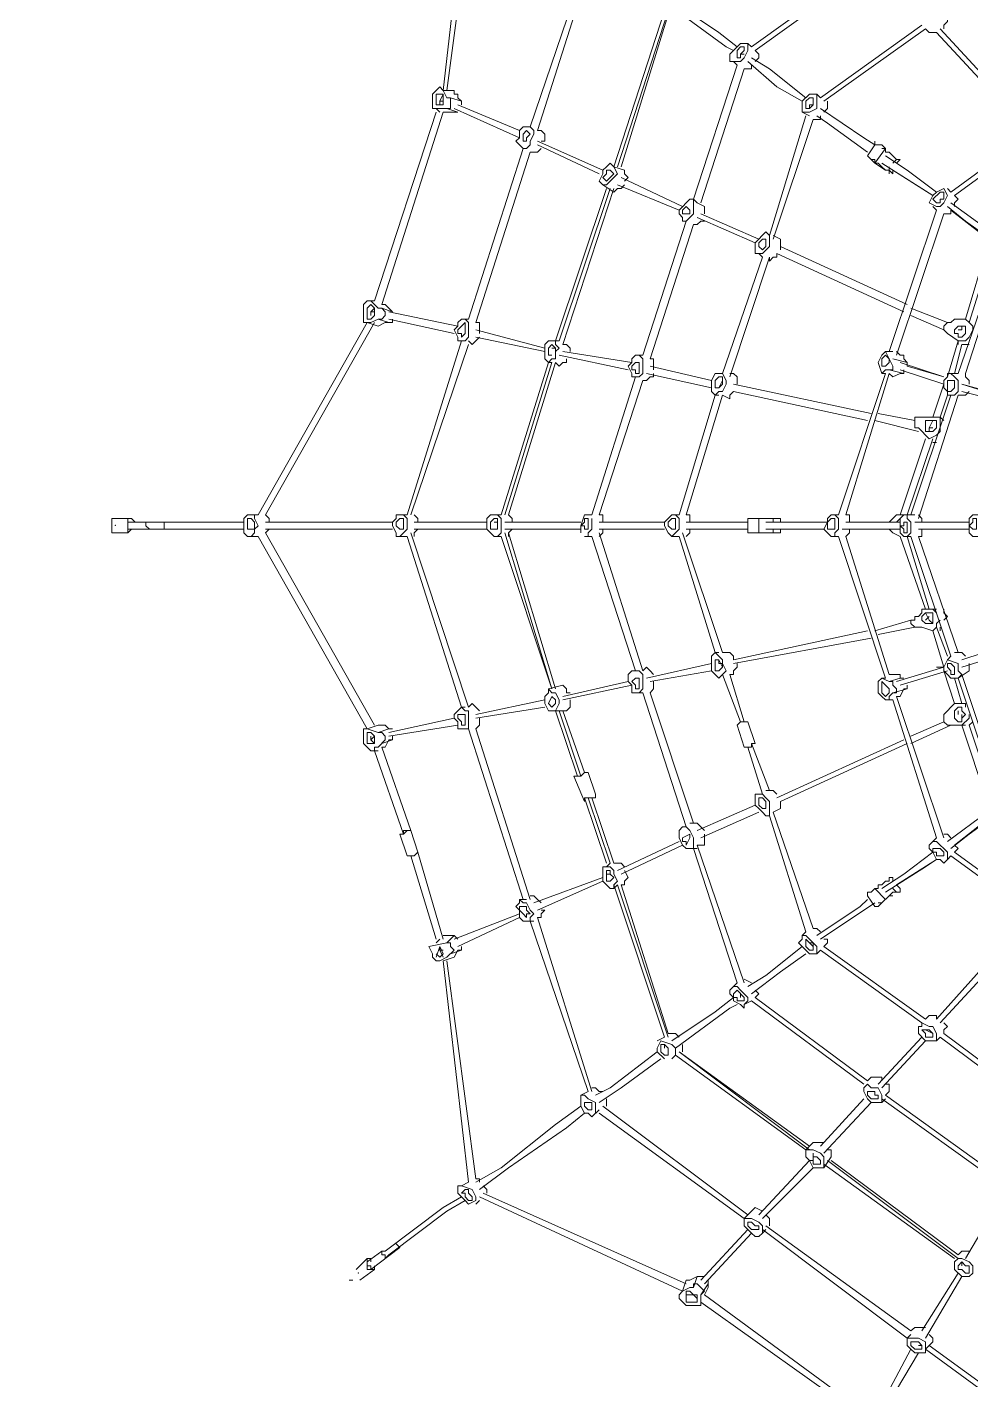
# Model space of a CAD drawing. Header units: millimetres. Extents: x 2471 to 2909, y 1327 to 1568.
# Drawn here: x 2659.056 to 2661.158, y 1386.496 to 1389.509 of the extents above; entities that cross this region are included whole.
import ezdxf

# ---------------------------------------------------------------- set-up
doc = ezdxf.new("R2010")
doc.units = ezdxf.units.MM
doc.layers.get('0').update_dxf_attribs({"color": 251, "lineweight": 9})
doc.layers.add('XREF_MOBILIARIO_200612$0$I-MUEBLES', color=251, linetype='Continuous', lineweight=13)
doc.layers.add('XREF_PAISAJISMO_200612$0$A-PISO-BAJO', color=251, linetype='Continuous', lineweight=13)

# ---------------------------------------------------------------- blocks, each defined once
blk = doc.blocks.new('XREF_MOBILIARIO_200612$0$JEUGO RED')
for p, q in [((-2.2526, 0.9946), (-2.2526, 1.0203)), ((-1.1804, 0.8312), (-1.1804, 0.8484)), ((-2.4155, 0.4878), (-2.4155, 0.5136)), ((-1.0943, 0.2216), (-1.0943, 0.2473)), ((-2.9818, 0.0073), (-2.7075, 0.0073)), ((-2.6989, -0.0099), (-2.6989, 0.0158)), ((-1.8839, 0.0244), (-1.9011, 0.0244)), ((-1.4377, 0.0158), (-1.5148, 0.0158)), ((-2.7075, -0.0099), (-2.9818, -0.0099)), ((-1.5148, -0.0185), (-1.4377, -0.0185)), ((-1.592, -0.3447), (-1.592, -0.319)), ((-1.9868, -0.4394), (-1.944, -0.4394)), ((-1.0428, -0.4737), (-0.9999, -0.4737)), ((-2.4155, -0.5166), (-2.4155, -0.4909)), ((-1.6606, -0.7657), (-1.6349, -0.7657)), ((-2.0468, -0.9372), (-2.0211, -0.9372)), ((-1.6606, -1.8387), (-1.6606, -1.813)), ((-1.6606, -1.8216), (-1.6349, -1.8216))]:
    blk.add_line(p, q)
at = {"flags": 128}
for points in [[(-2.1755, 1.5523), (-2.2355, 1.0289)], [(-2.2269, 1.0289), (-2.1583, 1.5437)], [(-1.8925, 1.3465), (-2.0297, 0.9427)], [(-2.0125, 0.9341), (-1.8839, 1.338)], [(-1.2319, 1.3294), (-1.5062, 1.1318)], [(-1.4977, 1.1232), (-1.2233, 1.3208)], [(-1.712, 1.2175), (-1.8321, 0.8484)], [(-1.6949, 1.2261), (-1.5663, 1.1318), (-1.5491, 1.1232)], [(-1.5405, 1.1318), (-1.5834, 1.1661), (-1.6863, 1.2346)], [(-1.8149, 0.8484), (-1.7034, 1.2089)], [(-1.0514, 1.1746), (-1.0514, 1.1832), (-1.0428, 1.1918), (-1.0428, 1.2004), (-1.0514, 1.2004)], [(-1.1028, 1.1832), (-1.3433, 1.0117)], [(-1.3348, 1.0031), (-1.0943, 1.1746)], [(-1.0943, 1.1746), (-1.0857, 1.1661), (-1.0685, 1.1661)], [(-1.0685, 1.1661), (-0.8456, 0.9256)], [(-0.837, 0.9341), (-1.06, 1.1746)], [(-1.532, 1.0975), (-1.5234, 1.106), (-1.5148, 1.1232), (-1.5148, 1.1403), (-1.532, 1.1403), (-1.5577, 1.1146), (-1.5577, 1.0975), (-1.532, 1.0975)], [(-1.5405, 1.1232), (-1.5405, 1.106), (-1.532, 1.106), (-1.532, 1.1146), (-1.5234, 1.1232), (-1.5234, 1.1318), (-1.532, 1.1318), (-1.5405, 1.1232)], [(-1.5062, 1.1318), (-1.5148, 1.1403)], [(-1.4977, 1.0975), (-1.4891, 1.106), (-1.4891, 1.1146), (-1.4977, 1.1232)], [(-1.5405, 1.0889), (-1.6434, 0.7712)], [(-1.5491, 1.0975), (-1.5405, 1.0889)], [(-1.5234, 1.1146), (-1.532, 1.1146)], [(-1.5234, 1.0803), (-1.5062, 1.0803), (-1.5062, 1.0889)], [(-1.5148, 1.0975), (-1.4462, 1.0374), (-1.3862, 1.0031)], [(-1.3776, 1.0117), (-1.4634, 1.0803), (-1.5062, 1.106)], [(-1.6263, 0.7626), (-1.5234, 1.0803)], [(-2.2355, 1.0289), (-2.2269, 1.0117), (-2.2183, 1.0117), (-2.2183, 0.986), (-2.2612, 0.986), (-2.2612, 1.0203), (-2.244, 1.0374), (-2.2355, 1.0289), (-2.2098, 1.0289), (-2.2098, 1.0203), (-2.2012, 1.0203), (-2.2012, 1.0117), (-2.1926, 1.0031), (-2.1926, 0.9946)], [(-2.2526, 1.0203), (-2.2355, 1.0203), (-2.2355, 0.9946), (-2.2526, 0.9946)], [(-2.2355, 1.0203), (-2.244, 1.0031)], [(-2.2355, 1.0031), (-2.244, 1.0031), (-2.244, 0.9946)], [(-2.2183, 1.0117), (-2.1926, 1.0031)], [(-2.0554, 0.9341), (-2.2012, 0.9946)], [(-1.3862, 0.9774), (-1.3691, 0.9774), (-1.3519, 0.986), (-1.3519, 1.0203), (-1.3691, 1.0203), (-1.3862, 1.0031), (-1.3862, 0.9774), (-1.3691, 0.9684)], [(-1.3776, 1.0031), (-1.3776, 0.986), (-1.3691, 0.986), (-1.3605, 0.9946), (-1.3605, 1.0117), (-1.3691, 1.0117), (-1.3776, 1.0031)], [(-1.3691, 0.9946), (-1.3691, 0.986)], [(-1.3691, 0.9946), (-1.3605, 0.9946)], [(-1.3433, 1.0117), (-1.3519, 1.0203)], [(-1.3348, 0.9774), (-1.3262, 0.986), (-1.3262, 1.0031)], [(-0.7513, 0.9946), (-1.0342, 0.7884)], [(-2.2526, 0.9774), (-2.3984, 0.5307)], [(-2.3812, 0.5221), (-2.2355, 0.9774)], [(-2.2526, 0.986), (-2.244, 0.9774)], [(-2.2269, 0.986), (-2.2012, 0.9774), (-2.2355, 0.9774)], [(-2.2098, 0.986), (-2.0554, 0.917)], [(-1.3776, 0.9684), (-1.4634, 0.6855)], [(-1.3605, 0.9598), (-1.3433, 0.9598), (-1.3433, 0.9684)], [(-1.3519, 0.9684), (-1.3262, 0.9513), (-1.2319, 0.8827)], [(-1.2147, 0.8998), (-1.2404, 0.917), (-1.3433, 0.986)], [(-1.0257, 0.7798), (-0.7427, 0.986)], [(-2.0297, 0.9427), (-2.0468, 0.9427), (-2.0554, 0.9341), (-2.0554, 0.917), (-2.064, 0.9084), (-2.0554, 0.8998), (-2.0468, 0.8913)], [(-2.0468, 0.9256), (-2.0383, 0.9341), (-2.0297, 0.9256)], [(-2.0297, 0.9427), (-2.0211, 0.9341), (-2.0211, 0.9256), (-2.0297, 0.9084), (-2.0297, 0.8998), (-2.0383, 0.8913)], [(-2.004, 0.9084), (-1.9954, 0.9084), (-1.9954, 0.9256), (-2.004, 0.9341), (-2.0125, 0.9341)], [(-1.4548, 0.6769), (-1.3605, 0.9598)], [(-2.0383, 0.917), (-2.0383, 0.9084), (-2.0468, 0.9084), (-2.0468, 0.9256)], [(-2.0297, 0.9256), (-2.0383, 0.917)], [(-1.8582, 0.8398), (-2.0125, 0.9084)], [(-2.0125, 0.8998), (-1.8668, 0.8312)], [(-1.2319, 0.8741), (-1.2147, 0.8998)], [(-1.2147, 0.9084), (-1.2147, 0.8998)], [(-1.2147, 0.8998), (-1.1976, 0.8998), (-1.189, 0.8913), (-1.1976, 0.8913)], [(-2.0468, 0.8913), (-2.1755, 0.4878)], [(-2.1583, 0.4793), (-2.0297, 0.8827)], [(-2.0468, 0.8913), (-2.0383, 0.8913)], [(-2.0297, 0.8827), (-2.0125, 0.8827), (-2.004, 0.8913)], [(-1.2147, 0.857), (-1.2233, 0.8655), (-1.2319, 0.8741)], [(-1.2233, 0.8655), (-1.2147, 0.8655), (-1.2147, 0.857)], [(-1.1633, 0.857), (-1.1547, 0.8655), (-1.1633, 0.8655), (-1.1719, 0.8741), (-1.1804, 0.8827), (-1.189, 0.8827), (-1.189, 0.8913), (-1.2147, 0.857), (-1.2062, 0.857), (-1.1976, 0.8484), (-1.189, 0.8398), (-1.2147, 0.857)], [(-1.0685, 0.7884), (-1.1376, 0.8398), (-1.189, 0.8741)], [(-1.1719, 0.857), (-1.1633, 0.8655)], [(-1.8321, 0.8484), (-1.8406, 0.857), (-1.8496, 0.8484), (-1.8582, 0.8398), (-1.8582, 0.8312), (-1.8668, 0.8141), (-1.8582, 0.8055), (-1.8321, 0.7884), (-1.8235, 0.7969), (-1.8149, 0.7969), (-1.8063, 0.8055)], [(-1.8063, 0.8141), (-1.7978, 0.8227), (-1.8063, 0.8312), (-1.8063, 0.8398), (-1.8321, 0.8484), (-1.8235, 0.8312), (-1.8406, 0.8141), (-1.8496, 0.8055), (-1.8582, 0.8055)], [(-1.1976, 0.857), (-1.1028, 0.7969), (-1.0771, 0.7798)], [(-1.189, 0.8398), (-1.1804, 0.8398)], [(-1.1804, 0.8398), (-1.1719, 0.8312), (-1.1719, 0.8398)], [(-1.1719, 0.8398), (-1.0771, 0.7798)], [(-1.8235, 0.8055), (-1.6777, 0.7455)], [(-1.6692, 0.7541), (-1.8149, 0.8227)], [(-1.8496, 0.7969), (-1.9697, 0.4364)], [(-1.9525, 0.4278), (-1.8321, 0.7969)], [(-1.6606, 0.7198), (-1.6434, 0.7369), (-1.6434, 0.7712), (-1.652, 0.7712), (-1.6777, 0.7455), (-1.6777, 0.7369), (-1.6692, 0.7283), (-1.6692, 0.7198)], [(-1.6177, 0.7369), (-1.6177, 0.7541), (-1.6349, 0.7626), (-1.6434, 0.7712)], [(-1.0428, 0.7798), (-1.0514, 0.7969), (-1.0685, 0.7884), (-1.0771, 0.7798), (-1.0857, 0.7626), (-1.0685, 0.7541), (-1.06, 0.7541), (-1.0514, 0.7626), (-1.0428, 0.7798)], [(-1.0342, 0.7884), (-1.0428, 0.7969)], [(-1.0257, 0.7541), (-1.0257, 0.7626), (-1.0171, 0.7712), (-1.0257, 0.7798)], [(-1.652, 0.7369), (-1.6692, 0.7369), (-1.6692, 0.7455), (-1.6606, 0.7541), (-1.652, 0.7455), (-1.652, 0.7369)], [(-1.4891, 0.6769), (-1.6263, 0.7369)], [(-1.0685, 0.7455), (-1.1804, 0.4107)], [(-1.1633, 0.4021), (-1.0514, 0.7369)], [(-1.0771, 0.7541), (-1.0685, 0.7455)], [(-1.0514, 0.7369), (-1.0342, 0.7369), (-1.0342, 0.7455)], [(-1.0428, 0.7541), (-0.9999, 0.7198), (-0.9399, 0.6769)], [(-0.9314, 0.6855), (-0.9399, 0.694), (-1.0342, 0.7626)], [(-1.0342, 0.7455), (-0.9571, 0.6855)], [(-1.6606, 0.7198), (-1.7635, 0.4021)], [(-1.7463, 0.3935), (-1.6434, 0.7112)], [(-1.6606, 0.7198), (-1.6692, 0.7198)], [(-1.6434, 0.7112), (-1.6349, 0.7112), (-1.6263, 0.7198), (-1.6177, 0.7198)], [(-1.6349, 0.7283), (-1.4977, 0.6683)], [(-1.4805, 0.6426), (-1.4634, 0.6598), (-1.4634, 0.6855), (-1.4719, 0.694), (-1.4977, 0.6683), (-1.4977, 0.6426), (-1.4805, 0.6426)], [(-1.4377, 0.6512), (-1.4377, 0.6769), (-1.4548, 0.6855)], [(-1.4891, 0.6426), (-1.4805, 0.634)], [(-1.4634, 0.634), (-1.4634, 0.625), (-1.4548, 0.634), (-1.4462, 0.634), (-1.4462, 0.6426)], [(-1.4462, 0.6426), (-1.1461, 0.505)], [(-1.1376, 0.5221), (-1.4377, 0.6598)], [(-0.9485, 0.6598), (-0.9999, 0.4878)], [(-0.9914, 0.4793), (-0.9399, 0.6426)], [(-1.4805, 0.634), (-1.5748, 0.3592)], [(-1.5577, 0.3507), (-1.4634, 0.634)], [(-0.9228, 0.634), (-1.0171, 0.3592)], [(-0.9999, 0.3592), (-0.9142, 0.625)], [(-2.407, 0.5307), (-2.3898, 0.5136), (-2.3812, 0.5136), (-2.3727, 0.505), (-2.3727, 0.4964), (-2.3812, 0.4878), (-2.3898, 0.4878), (-2.407, 0.4793), (-2.4241, 0.4793), (-2.4241, 0.5221), (-2.4155, 0.5307), (-2.3984, 0.5307)], [(-2.4155, 0.5136), (-2.407, 0.5221), (-2.3984, 0.5136), (-2.3984, 0.4964), (-2.407, 0.4878), (-2.4155, 0.4878)], [(-2.3984, 0.5136), (-2.407, 0.505)], [(-2.3812, 0.5136), (-2.3555, 0.505), (-2.3641, 0.5136), (-2.3727, 0.5221), (-2.3812, 0.5221)], [(-1.0428, 0.4793), (-1.129, 0.5136)], [(-2.3984, 0.505), (-2.407, 0.505), (-2.407, 0.4964)], [(-2.3898, 0.4878), (-2.3641, 0.4793)], [(-2.2012, 0.4707), (-2.3641, 0.505)], [(-2.3641, 0.4878), (-2.2098, 0.4535)], [(-2.3555, 0.4793), (-2.3555, 0.4878)], [(-2.1755, 0.4878), (-2.1926, 0.4878), (-2.2012, 0.4793), (-2.2012, 0.4707), (-2.2098, 0.4621), (-2.2012, 0.445), (-2.2012, 0.4364), (-2.184, 0.4364), (-2.1755, 0.445), (-2.1755, 0.4793), (-2.184, 0.4878)], [(-1.129, 0.4964), (-1.0514, 0.4621)], [(-0.9914, 0.4793), (-0.9999, 0.4878), (-1.0257, 0.4878), (-1.0342, 0.4793), (-1.0428, 0.4793), (-1.0514, 0.4707), (-1.0514, 0.4621), (-1.0428, 0.4535), (-1.0171, 0.4364), (-1.0171, 0.4278)], [(-2.4155, 0.4793), (-2.6732, 0.0244)], [(-2.656, 0.0244), (-2.3984, 0.4793)], [(-2.3555, 0.4793), (-2.3727, 0.4793), (-2.3898, 0.4707), (-2.4155, 0.4793)], [(-2.1497, 0.4535), (-2.1497, 0.4793), (-2.1583, 0.4793)], [(-1.9954, 0.4192), (-2.1583, 0.4621)], [(-1.0171, 0.4364), (-0.9999, 0.4364), (-0.9914, 0.445), (-0.9828, 0.4621), (-0.9828, 0.4707)], [(-1.0085, 0.4621), (-1.0171, 0.4621)], [(-1.0085, 0.4707), (-1.0085, 0.4621)], [(-0.9828, 0.4707), (-0.9914, 0.4793)], [(-2.1926, 0.4364), (-2.3212, 0.0244)], [(-2.3126, 0.0244), (-2.1755, 0.4278)], [(-2.1755, 0.4364), (-2.1669, 0.4278), (-2.1497, 0.445)], [(-2.1583, 0.445), (-1.9954, 0.4107)], [(-1.9611, 0.4364), (-1.9868, 0.4364), (-1.9954, 0.4278), (-1.9954, 0.3935), (-1.9868, 0.385), (-1.9783, 0.3935), (-1.9697, 0.3935), (-1.9697, 0.4192)], [(-1.9868, 0.4192), (-1.9783, 0.4278), (-1.9697, 0.4192)], [(-1.9783, 0.4021), (-1.9868, 0.4021), (-1.9868, 0.4192)], [(-1.9697, 0.4192), (-1.9783, 0.4192)], [(-1.9697, 0.4107), (-1.9611, 0.4192), (-1.9697, 0.4278), (-1.9697, 0.4364)], [(-1.9354, 0.4107), (-1.9354, 0.4192), (-1.944, 0.4278), (-1.9525, 0.4278)], [(-1.0171, 0.4364), (-1.0428, 0.3507)], [(-1.0257, 0.3592), (-1.0085, 0.4278)], [(-1.0085, 0.4278), (-0.9914, 0.4278)], [(-1.9868, 0.385), (-2.0983, 0.0244)], [(-2.0811, 0.0244), (-1.9697, 0.385)], [(-1.9868, 0.385), (-1.9783, 0.385)], [(-1.9697, 0.385), (-1.9611, 0.3764), (-1.9525, 0.385), (-1.944, 0.385), (-1.944, 0.3935)], [(-1.9611, 0.4021), (-1.7978, 0.3678)], [(-1.7892, 0.385), (-1.9525, 0.4107)], [(-1.7635, 0.4021), (-1.7806, 0.4021), (-1.7892, 0.3935), (-1.7892, 0.385), (-1.7978, 0.3764), (-1.7892, 0.3592), (-1.7892, 0.3507), (-1.772, 0.3507), (-1.7635, 0.3592), (-1.7635, 0.3935), (-1.772, 0.4021)], [(-1.7377, 0.3678), (-1.7377, 0.3935), (-1.7463, 0.3935)], [(-1.1719, 0.3678), (-1.189, 0.3678), (-1.1976, 0.3592), (-1.2062, 0.385), (-1.1976, 0.4021), (-1.189, 0.4107), (-1.1719, 0.3764), (-1.1719, 0.3678)], [(-1.1976, 0.3935), (-1.189, 0.4021), (-1.1804, 0.3935), (-1.1804, 0.385), (-1.189, 0.3764), (-1.1976, 0.3764), (-1.1976, 0.3935)], [(-1.1719, 0.4107), (-1.189, 0.4107)], [(-1.1719, 0.3935), (-1.1376, 0.385)], [(-1.1376, 0.3764), (-1.1376, 0.385), (-1.1461, 0.3935), (-1.1461, 0.4021), (-1.1547, 0.4021), (-1.1633, 0.4107)], [(-1.1547, 0.385), (-1.0514, 0.3507), (-1.1376, 0.3764)], [(-1.7635, 0.3421), (-1.7549, 0.3421), (-1.7463, 0.3507), (-1.7377, 0.3507), (-1.7377, 0.3592)], [(-1.7549, 0.3592), (-1.6006, 0.3249)], [(-1.6006, 0.3421), (-1.7463, 0.3764)], [(-1.592, 0.3078), (-1.5834, 0.3164), (-1.5748, 0.3164), (-1.5663, 0.3335), (-1.5663, 0.3421), (-1.5748, 0.3592), (-1.592, 0.3592), (-1.6006, 0.3421), (-1.6006, 0.3164), (-1.592, 0.3078), (-1.5834, 0.3078)], [(-1.5405, 0.3335), (-1.5405, 0.3507), (-1.5491, 0.3592), (-1.5577, 0.3592)], [(-1.189, 0.3592), (-1.3005, 0.0244)], [(-1.2833, 0.0244), (-1.1804, 0.3592)], [(-1.1976, 0.3592), (-1.189, 0.3592)], [(-1.1804, 0.3592), (-1.1719, 0.3507), (-1.1547, 0.3592), (-1.1461, 0.3592), (-1.1804, 0.3678)], [(-1.1547, 0.3678), (-1.0514, 0.3335)], [(-1.1461, 0.3592), (-1.1461, 0.3678)], [(-1.0171, 0.3592), (-1.0428, 0.3592), (-1.0428, 0.3507), (-1.0514, 0.3421), (-1.0514, 0.3249), (-1.0428, 0.3164)], [(-1.0428, 0.3421), (-1.0428, 0.3078), (-1.0257, 0.3078), (-1.0171, 0.3164), (-1.0171, 0.3421), (-1.0257, 0.3507), (-1.0342, 0.3592)], [(-0.9914, 0.3335), (-0.9914, 0.3421), (-0.9999, 0.3507), (-0.9999, 0.3592)], [(-1.7806, 0.3507), (-1.8839, 0.0244)], [(-1.8668, 0.0244), (-1.7635, 0.3421)], [(-1.592, 0.3421), (-1.5834, 0.3507), (-1.5748, 0.3507), (-1.5748, 0.3335), (-1.5834, 0.3249), (-1.592, 0.3249), (-1.592, 0.3421)], [(-1.5748, 0.3421), (-1.5834, 0.3249)], [(-1.2233, 0.2645), (-1.5491, 0.3335)], [(-1.0514, 0.3335), (-1.0771, 0.2559)], [(-1.0428, 0.3421), (-1.0257, 0.3421), (-1.0257, 0.3249), (-1.0342, 0.3164), (-1.0428, 0.3164)], [(-0.9142, 0.3078), (-1.0085, 0.3335), (-0.8971, 0.2992)], [(-1.592, 0.3078), (-1.6777, 0.0244)], [(-1.6606, 0.0244), (-1.5748, 0.3078)], [(-1.5748, 0.3078), (-1.5577, 0.2992), (-1.5577, 0.3078), (-1.5491, 0.3164)], [(-1.5491, 0.3164), (-1.2319, 0.2473)], [(-1.0342, 0.3078), (-1.129, 0.0244)], [(-1.1114, 0.0158), (-1.0171, 0.3078)], [(-1.06, 0.2559), (-1.0428, 0.3078)], [(-1.0171, 0.3078), (-0.9999, 0.3078), (-0.9914, 0.3164)], [(-1.0085, 0.3164), (-0.9056, 0.2902)], [(-1.12, 0.2473), (-1.2062, 0.2645)], [(-1.2147, 0.2473), (-1.1114, 0.2216)], [(-1.0857, 0.2045), (-1.0685, 0.213), (-1.06, 0.2216), (-1.06, 0.2559), (-1.12, 0.2559), (-1.12, 0.2302), (-1.1114, 0.2302), (-1.0857, 0.2045)], [(-1.0943, 0.2473), (-1.0685, 0.2473), (-1.0685, 0.2302), (-1.0771, 0.2216), (-1.0943, 0.2216)], [(-1.0771, 0.2473), (-1.0857, 0.2302)], [(-1.0857, 0.2216), (-1.0857, 0.2302), (-1.0771, 0.2302)], [(-1.0514, 0.2473), (-1.06, 0.2559)], [(-1.0943, 0.2045), (-1.1547, 0.0244)], [(-1.1376, 0.0244), (-1.0771, 0.2045)], [(-1.0771, 0.1959), (-1.0685, 0.1959)], [(-2.9647, 0.0073), (-2.9733, 0.0158), (-3.0194, 0.0158), (-3.0194, -0.0185), (-2.9818, -0.0185), (-2.9818, 0.0158)], [(-2.939, 0.0073), (-2.939, -0.0013), (-2.9304, -0.0099)], [(-2.8961, 0.0073), (-2.8961, -0.0099)], [(-2.6732, 0.0244), (-2.6989, 0.0244), (-2.7075, 0.0158), (-2.7075, -0.0185), (-2.6989, -0.027), (-2.6732, -0.027)], [(-2.6989, 0.0158), (-2.6903, 0.0158), (-2.6818, 0.0073)], [(-2.6903, -0.027), (-2.6818, -0.0185), (-2.6818, 0.0073)], [(-2.6818, -0.0099), (-2.6732, -0.0013), (-2.6818, 0.0158), (-2.6818, 0.0244)], [(-2.6475, 0.0073), (-2.6475, 0.0158), (-2.656, 0.0244)], [(-2.3555, 0.0073), (-2.656, 0.0073)], [(-2.3212, 0.0244), (-2.3469, 0.0244), (-2.3469, 0.0158), (-2.3555, 0.0073), (-2.3555, -0.0013), (-2.3469, -0.0185), (-2.3469, -0.027), (-2.3212, -0.027)], [(-2.3384, -0.027), (-2.3212, -0.0099), (-2.3212, 0.0158), (-2.3298, 0.0244)], [(-2.2955, 0.0073), (-2.2955, 0.0158), (-2.3041, 0.0244)], [(-2.1326, 0.0073), (-2.3041, 0.0073)], [(-2.0983, 0.0244), (-2.124, 0.0244), (-2.1326, 0.0158), (-2.1326, -0.0099), (-2.124, -0.0185), (-2.1154, -0.027), (-2.0983, -0.027)], [(-2.1069, 0.0073), (-2.1154, 0.0073)], [(-2.1069, -0.027), (-2.0983, -0.0185), (-2.0983, 0.0158), (-2.1069, 0.0244)], [(-1.9097, 0.0073), (-2.0897, 0.0073)], [(-2.0726, 0.0073), (-2.0726, 0.0158), (-2.0811, 0.0244)], [(-1.9011, 0.0244), (-1.9097, -0.0013), (-1.9097, -0.0185)], [(-1.8925, -0.027), (-1.8925, -0.0185), (-1.8839, -0.0099), (-1.8839, 0.0158)], [(-1.8582, 0.0073), (-1.8582, 0.0244), (-1.8668, 0.0244)], [(-1.712, 0.0073), (-1.8668, 0.0073)], [(-1.6777, 0.0244), (-1.6949, 0.0244), (-1.712, 0.0073), (-1.712, -0.0013), (-1.7034, -0.0185), (-1.6949, -0.027), (-1.6777, -0.0099), (-1.6777, 0.0158), (-1.6863, 0.0244)], [(-1.652, 0.0244), (-1.6606, 0.0244)], [(-1.5148, 0.0073), (-1.6606, 0.0073)], [(-1.652, 0.0073), (-1.652, 0.0244)], [(-1.5148, 0.0158), (-1.5148, -0.0185)], [(-1.4891, 0.0158), (-1.4891, -0.0185)], [(-1.3262, 0.0073), (-1.4719, 0.0073)], [(-1.4548, 0.0073), (-1.4548, 0.0158)], [(-1.4377, 0.0073), (-1.4377, 0.0158)], [(-1.3262, 0.0073), (-1.3348, -0.0099), (-1.3262, -0.0185), (-1.3176, -0.027), (-1.3005, -0.027)], [(-1.3005, 0.0244), (-1.3176, 0.0244), (-1.3262, 0.0158)], [(-1.3262, 0.0073), (-1.3176, 0.0158), (-1.309, 0.0158), (-1.309, -0.0099), (-1.3262, -0.0099), (-1.3262, 0.0158)], [(-1.309, -0.027), (-1.309, -0.0185), (-1.3005, -0.0099), (-1.3005, 0.0158), (-1.309, 0.0244)], [(-1.2747, 0.0073), (-1.2747, 0.0244), (-1.2833, 0.0244)], [(-1.1547, 0.0073), (-1.2833, 0.0073)], [(-1.1719, 0.0158), (-1.1804, 0.0073)], [(-1.12, 0.0244), (-1.1633, 0.0244), (-1.1719, 0.0158)], [(-1.1547, 0.0158), (-1.1633, 0.0073)], [(-1.1461, 0.0244), (-1.1547, 0.0158), (-1.1547, -0.0185), (-1.1461, -0.027)], [(-1.1376, -0.027), (-1.129, -0.0185), (-1.129, 0.0073), (-1.1376, 0.0158), (-1.1376, 0.0244)], [(-0.9914, 0.0073), (-1.12, 0.0073)], [(-1.1028, 0.0073), (-1.1028, 0.0158), (-1.1114, 0.0244)], [(-0.9656, 0.0244), (-0.9828, 0.0244), (-0.9914, 0.0158), (-0.9914, -0.0185), (-0.9828, -0.027), (-0.9656, -0.027)], [(-2.9818, -0.0185), (-2.9733, -0.0099)], [(-2.6818, -0.0099), (-2.6989, -0.0099)], [(-2.6732, -0.027), (-2.4155, -0.4823)], [(-2.6475, -0.0099), (-2.656, -0.0185)], [(-2.656, -0.0099), (-2.3555, -0.0099)], [(-2.3984, -0.4737), (-2.656, -0.0185)], [(-2.3212, -0.027), (-2.1926, -0.4309)], [(-2.1755, -0.4309), (-2.3126, -0.0185)], [(-2.2955, -0.0099), (-2.3041, -0.0185), (-2.3041, -0.027)], [(-2.3041, -0.0099), (-2.1326, -0.0099)], [(-2.0983, -0.027), (-1.9783, -0.3876)], [(-2.0897, -0.0099), (-1.9097, -0.0099)], [(-2.0726, -0.0099), (-2.0811, -0.0185), (-2.0811, -0.027)], [(-1.9697, -0.3876), (-2.0811, -0.0185)], [(-1.8839, -0.027), (-1.9011, -0.027)], [(-1.8839, -0.027), (-1.7806, -0.3447)], [(-1.8582, -0.0099), (-1.8582, -0.0185), (-1.8668, -0.027)], [(-1.8668, -0.0099), (-1.712, -0.0099)], [(-1.7635, -0.3447), (-1.8668, -0.0185)], [(-1.6949, -0.027), (-1.6777, -0.027)], [(-1.6777, -0.027), (-1.592, -0.3018)], [(-1.5748, -0.3018), (-1.6692, -0.0185)], [(-1.652, -0.0099), (-1.652, -0.0185), (-1.6606, -0.027)], [(-1.6606, -0.0099), (-1.5148, -0.0099)], [(-1.4719, -0.0099), (-1.3348, -0.0099)], [(-1.4548, -0.0185), (-1.4548, -0.0099)], [(-1.4377, -0.0185), (-1.4377, -0.0099)], [(-1.3005, -0.027), (-1.189, -0.3619)], [(-1.2919, -0.0099), (-1.1547, -0.0099)], [(-1.2747, -0.0099), (-1.2747, -0.0185), (-1.2833, -0.027)], [(-1.1804, -0.3533), (-1.2833, -0.027)], [(-1.1719, -0.0185), (-1.1804, -0.0099)], [(-1.1547, -0.027), (-1.1719, -0.0185)], [(-1.1547, -0.027), (-1.0943, -0.1989)], [(-1.1461, -0.027), (-1.129, -0.027)], [(-1.0857, -0.1989), (-1.1376, -0.027)], [(-1.129, -0.027), (-1.0342, -0.3104)], [(-1.1114, -0.027), (-1.1028, -0.027), (-1.1028, -0.0099)], [(-1.1114, -0.0099), (-0.9914, -0.0099)], [(-1.0171, -0.3018), (-1.1114, -0.027)], [(-1.0685, -0.1989), (-1.1028, -0.1989), (-1.1028, -0.2075), (-1.1114, -0.2161), (-1.12, -0.2161), (-1.12, -0.2247), (-1.129, -0.2247), (-1.129, -0.2332), (-1.12, -0.2418), (-1.1028, -0.2418), (-1.0771, -0.2504), (-1.0685, -0.2418), (-1.0685, -0.2332), (-1.06, -0.2247)], [(-1.0943, -0.2075), (-1.0857, -0.2247)], [(-1.0857, -0.2161), (-1.0943, -0.2247)], [(-1.0685, -0.2075), (-1.0771, -0.1989)], [(-1.0514, -0.2247), (-1.0428, -0.2161), (-1.0514, -0.2075), (-1.0514, -0.1989)], [(-1.2319, -0.2504), (-1.5491, -0.319)], [(-1.129, -0.2247), (-1.2147, -0.2504)], [(-1.2062, -0.259), (-1.12, -0.2418)], [(-1.0771, -0.2332), (-1.0857, -0.2247)], [(-1.0771, -0.2504), (-1.0514, -0.3361)], [(-1.0428, -0.3104), (-1.0685, -0.2418)], [(-1.06, -0.2504), (-1.06, -0.2418)], [(-1.5491, -0.3276), (-1.2233, -0.2675)], [(-0.9056, -0.2847), (-1.0085, -0.319)], [(-1.5748, -0.3276), (-1.5663, -0.3447), (-1.5834, -0.3619), (-1.592, -0.3533), (-1.6006, -0.3447), (-1.6006, -0.3104), (-1.592, -0.3018), (-1.5834, -0.3018)], [(-1.592, -0.3018), (-1.5834, -0.3104), (-1.5748, -0.319)], [(-1.5748, -0.319), (-1.5748, -0.3361), (-1.5834, -0.3447), (-1.592, -0.3447)], [(-1.592, -0.319), (-1.5834, -0.319), (-1.5834, -0.3276), (-1.5748, -0.3276)], [(-1.5834, -0.319), (-1.5748, -0.3361)], [(-1.5491, -0.319), (-1.5491, -0.3104), (-1.5577, -0.3018), (-1.5748, -0.3018)], [(-1.0342, -0.3619), (-1.0171, -0.3619), (-1.0085, -0.3533), (-1.0171, -0.3447), (-1.0171, -0.3276), (-1.0428, -0.319), (-1.0514, -0.3361), (-1.0514, -0.3447), (-1.0428, -0.3533), (-1.0342, -0.3619)], [(-1.0342, -0.3104), (-1.0428, -0.319)], [(-0.9999, -0.3104), (-1.0085, -0.3018), (-1.0257, -0.3018)], [(-1.0085, -0.3361), (-0.8971, -0.3018)], [(-1.7635, -0.3966), (-1.7892, -0.3966), (-1.7892, -0.379), (-1.7978, -0.3704), (-1.7978, -0.3533), (-1.7892, -0.3447), (-1.772, -0.3447), (-1.7635, -0.3533), (-1.7635, -0.3876), (-1.772, -0.3966)], [(-1.7377, -0.3533), (-1.7463, -0.3447), (-1.7549, -0.3361), (-1.7635, -0.3447)], [(-1.6006, -0.3276), (-1.7549, -0.3619)], [(-1.7463, -0.3704), (-1.6006, -0.3447)], [(-1.5577, -0.3533), (-1.5491, -0.3533), (-1.5491, -0.3447), (-1.5405, -0.3361), (-1.5405, -0.3276)], [(-1.1633, -0.3704), (-1.0514, -0.3361), (-1.0685, -0.3361)], [(-1.1547, -0.379), (-1.0428, -0.3447)], [(-1.0514, -0.3447), (-1.0257, -0.4223)], [(-1.0171, -0.3619), (-0.9914, -0.3447), (-0.9914, -0.3276)], [(-1.9354, -0.3966), (-1.944, -0.3966), (-1.944, -0.3876), (-1.9525, -0.379), (-1.9868, -0.3876)], [(-1.7978, -0.3704), (-1.9525, -0.4052)], [(-1.9525, -0.4137), (-1.7892, -0.379)], [(-1.7463, -0.3966), (-1.7377, -0.3876), (-1.7377, -0.3704)], [(-1.5834, -0.3619), (-1.5748, -0.3533)], [(-1.5748, -0.3533), (-1.532, -0.4652)], [(-1.5234, -0.4652), (-1.5577, -0.3533)], [(-1.1719, -0.4137), (-1.189, -0.4137), (-1.1976, -0.4052), (-1.2062, -0.3966), (-1.2062, -0.3704), (-1.1976, -0.3619), (-1.1804, -0.3704), (-1.1547, -0.3619), (-1.1547, -0.3533), (-1.1804, -0.3533)], [(-1.189, -0.3619), (-1.1976, -0.3619)], [(-1.1976, -0.3704), (-1.1976, -0.3966), (-1.189, -0.4052), (-1.1804, -0.3966), (-1.1804, -0.3876), (-1.189, -0.379), (-1.1976, -0.3704)], [(-1.1804, -0.3704), (-1.1719, -0.3704), (-1.1719, -0.379), (-1.1633, -0.3876), (-1.1633, -0.3966), (-1.1719, -0.3966), (-1.1804, -0.4052), (-1.1804, -0.4137)], [(-1.1461, -0.3619), (-1.1547, -0.3619)], [(-1.1376, -0.3876), (-1.1376, -0.379)], [(-1.0085, -0.4223), (-1.0257, -0.3619)], [(-1.0171, -0.3619), (-0.9228, -0.6452)], [(-0.9142, -0.6367), (-1.0085, -0.3533)], [(-1.9954, -0.4137), (-2.1583, -0.448)], [(-1.9697, -0.4394), (-1.9611, -0.4223), (-1.9611, -0.4137), (-1.9697, -0.3966), (-1.9783, -0.3966), (-1.9868, -0.3876), (-1.9868, -0.3966), (-1.9954, -0.4052), (-1.9954, -0.4223), (-1.9868, -0.4394)], [(-1.9868, -0.4223), (-1.9783, -0.4052), (-1.9697, -0.4137), (-1.9697, -0.4223), (-1.9783, -0.4309), (-1.9868, -0.4223)], [(-1.944, -0.4394), (-1.9354, -0.4309), (-1.9354, -0.4137)], [(-1.7635, -0.3966), (-1.6606, -0.7138)], [(-1.6434, -0.7052), (-1.7463, -0.3966)], [(-1.1719, -0.3966), (-1.1376, -0.3876), (-1.1461, -0.3876), (-1.1547, -0.4052), (-1.1633, -0.4052)], [(-1.1719, -0.4137), (-1.0685, -0.74)], [(-1.0514, -0.74), (-1.1633, -0.4052)], [(-2.1755, -0.4394), (-2.1755, -0.4823), (-2.2012, -0.4823), (-2.2012, -0.4652), (-2.2098, -0.4566), (-2.2098, -0.448), (-2.1926, -0.4309), (-2.184, -0.4394), (-2.1755, -0.4394)], [(-2.184, -0.4309), (-2.1926, -0.4309)], [(-2.1497, -0.4394), (-2.1583, -0.4309), (-2.1669, -0.4223), (-2.1755, -0.4309)], [(-2.1583, -0.4566), (-1.9954, -0.4309)], [(-1.9697, -0.4394), (-1.9182, -0.5938)], [(-1.9011, -0.5852), (-1.9525, -0.4394)], [(-0.9999, -0.4223), (-1.0257, -0.4223), (-1.0514, -0.448), (-1.0514, -0.4652), (-1.0428, -0.4737)], [(-1.0085, -0.4566), (-0.9999, -0.448), (-1.0085, -0.4394), (-1.0085, -0.4309), (-1.0171, -0.4309), (-1.0257, -0.4394), (-1.0257, -0.4566), (-1.0171, -0.4652), (-1.0085, -0.4652), (-1.0085, -0.448)], [(-1.0171, -0.4394), (-1.0171, -0.448)], [(-1.0085, -0.4737), (-0.9914, -0.4566), (-0.9914, -0.448)], [(-0.9999, -0.4309), (-0.9999, -0.4223)], [(-2.3555, -0.4823), (-2.3641, -0.4823), (-2.3727, -0.4737), (-2.3898, -0.4737), (-2.4155, -0.4823)], [(-2.2098, -0.4566), (-2.3641, -0.4909)], [(-2.3641, -0.4995), (-2.2012, -0.4737)], [(-2.1583, -0.4823), (-2.1497, -0.4737), (-2.1497, -0.4566)], [(-1.5148, -0.4652), (-1.532, -0.4652), (-1.5405, -0.4737)], [(-1.5405, -0.4737), (-1.5234, -0.5252)], [(-1.5062, -0.5166), (-1.4977, -0.5166), (-1.5148, -0.4652)], [(-1.0514, -0.4652), (-1.129, -0.4995)], [(-1.129, -0.5166), (-1.0342, -0.4737)], [(-1.0085, -0.4737), (-0.9485, -0.6538)], [(-0.9914, -0.4737), (-0.9828, -0.4652)], [(-0.9314, -0.6538), (-0.9914, -0.4737)], [(-2.3984, -0.5338), (-2.3984, -0.5252), (-2.3898, -0.5252), (-2.3727, -0.508), (-2.3727, -0.4995), (-2.3812, -0.4909), (-2.3898, -0.4909), (-2.4155, -0.4823), (-2.4241, -0.4823), (-2.4241, -0.5166), (-2.4155, -0.5252), (-2.407, -0.5338), (-2.3898, -0.5338)], [(-2.4155, -0.4909), (-2.407, -0.4909), (-2.3984, -0.4995), (-2.3984, -0.5166), (-2.4155, -0.5166)], [(-2.407, -0.4995), (-2.407, -0.508), (-2.3984, -0.4995)], [(-2.407, -0.508), (-2.3984, -0.5166)], [(-2.3898, -0.4909), (-2.3641, -0.4823)], [(-2.3812, -0.5166), (-2.3555, -0.508), (-2.3641, -0.508), (-2.3727, -0.5252), (-2.3812, -0.5252)], [(-2.3555, -0.4995), (-2.3555, -0.508)], [(-2.1755, -0.4823), (-2.0468, -0.8857)], [(-2.0297, -0.8857), (-2.1583, -0.4823)], [(-1.1461, -0.508), (-1.4462, -0.6452)], [(-2.3298, -0.7314), (-2.3984, -0.5338)], [(-2.3126, -0.7224), (-2.3812, -0.5252)], [(-1.5234, -0.5252), (-1.5062, -0.5252), (-1.5062, -0.5166)], [(-1.5148, -0.5252), (-1.4805, -0.6367)], [(-1.4634, -0.6281), (-1.5062, -0.5166)], [(-1.4377, -0.6538), (-1.1376, -0.5166)], [(-1.9268, -0.5938), (-1.9097, -0.5938)], [(-1.9268, -0.5938), (-1.9011, -0.6538), (-1.9011, -0.6452)], [(-1.9097, -0.5938), (-1.9011, -0.5852)], [(-1.8925, -0.5852), (-1.9011, -0.5852)], [(-1.8754, -0.6367), (-1.8925, -0.5852)], [(-1.8754, -0.6367), (-1.8754, -0.6452)], [(-1.4805, -0.6367), (-1.4719, -0.6452), (-1.4634, -0.6538), (-1.4634, -0.6881), (-1.4719, -0.6881), (-1.4805, -0.6795), (-1.4891, -0.6709), (-1.4977, -0.6624), (-1.4977, -0.6367), (-1.4805, -0.6367)], [(-1.4462, -0.6367), (-1.4548, -0.6281), (-1.4719, -0.6281)], [(-1.9011, -0.6452), (-1.8496, -0.8)], [(-1.9011, -0.6452), (-1.8754, -0.6452)], [(-1.8321, -0.8), (-1.8839, -0.6452)], [(-1.4977, -0.6624), (-1.6349, -0.7224)], [(-1.4719, -0.6709), (-1.4805, -0.6709), (-1.4891, -0.6624), (-1.4891, -0.6452)], [(-1.4891, -0.6452), (-1.4805, -0.6452), (-1.4719, -0.6538)], [(-1.4719, -0.6538), (-1.4719, -0.6709)], [(-1.4548, -0.6795), (-1.4377, -0.6709), (-1.4377, -0.6538)], [(-0.9399, -0.6709), (-0.9485, -0.6795), (-1.0428, -0.7485)], [(-1.6263, -0.74), (-1.4891, -0.6795)], [(-1.4634, -0.6881), (-1.3776, -0.9629)], [(-1.3605, -0.9543), (-1.4548, -0.6795)], [(-1.0342, -0.7657), (-0.9914, -0.7314), (-0.9314, -0.6881)], [(-1.0257, -0.7571), (-0.9485, -0.6967)], [(-2.3298, -0.7314), (-2.3384, -0.7314), (-2.3212, -0.7828), (-2.3041, -0.7828)], [(-2.3126, -0.7224), (-2.3298, -0.7224), (-2.3298, -0.7314)], [(-2.3212, -0.7224), (-2.3298, -0.7314)], [(-2.2955, -0.7743), (-2.3126, -0.7224)], [(-1.6692, -0.7138), (-1.6777, -0.7224), (-1.6777, -0.74), (-1.6692, -0.7571), (-1.6606, -0.7657)], [(-1.6692, -0.7138), (-1.6606, -0.7138)], [(-1.652, -0.7314), (-1.6692, -0.74), (-1.6692, -0.7485), (-1.6606, -0.7485), (-1.6606, -0.7571), (-1.652, -0.74), (-1.652, -0.7314)], [(-1.6434, -0.7657), (-1.6434, -0.74), (-1.652, -0.7224), (-1.6606, -0.7138)], [(-1.6177, -0.7224), (-1.6263, -0.7138), (-1.6349, -0.7052), (-1.652, -0.7052)], [(-1.6349, -0.7571), (-1.6177, -0.7571), (-1.6177, -0.7314)], [(-1.0342, -0.74), (-1.0428, -0.7314), (-1.0514, -0.7314)], [(-1.6777, -0.7485), (-1.8235, -0.8171)], [(-1.8149, -0.8257), (-1.6692, -0.7571)], [(-1.6434, -0.7657), (-1.5405, -1.0834)], [(-1.5234, -1.0834), (-1.6349, -0.7571)], [(-1.0685, -0.74), (-1.0771, -0.7485)], [(-1.0257, -0.7743), (-1.0171, -0.7657), (-1.0257, -0.7571)], [(-2.3126, -0.7828), (-2.2526, -0.98)], [(-2.3041, -0.7828), (-2.2955, -0.7743)], [(-2.2355, -0.98), (-2.2955, -0.7743)], [(-1.8406, -0.8), (-1.8496, -0.8086)], [(-1.8063, -0.8086), (-1.8149, -0.8), (-1.8321, -0.8)], [(-1.0771, -0.7743), (-1.1461, -0.8257), (-1.1976, -0.86)], [(-1.189, -0.8686), (-1.0943, -0.8086), (-1.0685, -0.7914)], [(-1.1633, -0.8514), (-1.0685, -0.7914)], [(-1.0428, -0.7914), (-1.0342, -0.7828)], [(-1.0342, -0.7828), (-0.7513, -0.9886)], [(-0.7427, -0.98), (-1.0257, -0.7743)], [(-1.8496, -0.8171), (-1.8406, -0.8171), (-1.8406, -0.8257), (-1.8321, -0.8343), (-1.8406, -0.8429), (-1.8496, -0.8429), (-1.8496, -0.8171)], [(-1.8406, -0.8257), (-1.8496, -0.8257)], [(-1.8149, -0.8514), (-1.8063, -0.8514), (-1.8063, -0.8429), (-1.7978, -0.8343), (-1.8063, -0.8171)], [(-1.8582, -0.8343), (-2.0211, -0.8943)], [(-2.0125, -0.9115), (-1.8582, -0.8429)], [(-1.8321, -0.8514), (-1.712, -1.212)], [(-1.8321, -0.86), (-1.8235, -0.8514)], [(-1.7034, -1.2034), (-1.8149, -0.8514)], [(-1.2147, -0.86), (-1.2233, -0.8686), (-1.2319, -0.8686), (-1.2319, -0.8772)], [(-1.1719, -0.8429), (-1.1719, -0.8343), (-1.1804, -0.8343), (-1.1804, -0.8429), (-1.189, -0.8429), (-1.1976, -0.8514), (-1.2062, -0.8514), (-1.2062, -0.86), (-1.2147, -0.86), (-1.189, -0.8857)], [(-1.1633, -0.8514), (-1.1547, -0.86), (-1.1547, -0.8686), (-1.1719, -0.8686)], [(-1.1633, -0.8686), (-1.1719, -0.86)], [(-2.0297, -0.9372), (-2.0297, -0.9286), (-2.0211, -0.92), (-2.0297, -0.9115), (-2.0383, -0.8943), (-2.0468, -0.8943), (-2.0554, -0.8857), (-2.0554, -0.8943), (-2.064, -0.9029), (-2.0554, -0.9115)], [(-2.0383, -0.8857), (-2.0554, -0.8857)], [(-2.004, -0.8943), (-2.0125, -0.8857), (-2.0211, -0.8772), (-2.0297, -0.8772)], [(-1.2319, -0.8857), (-1.249, -0.9029), (-1.3519, -0.9715)], [(-1.3433, -0.98), (-1.2147, -0.8943)], [(-1.2319, -0.8772), (-1.2147, -0.9029)], [(-1.2062, -0.9029), (-1.1719, -0.8686)], [(-1.1976, -0.8943), (-1.2062, -0.8943)], [(-1.1804, -0.8772), (-1.1719, -0.8772)], [(-2.0554, -0.92), (-2.2098, -0.98)], [(-2.0554, -0.9029), (-2.0554, -0.9286), (-2.0468, -0.9372)], [(-2.0554, -0.9029), (-2.0383, -0.9029)], [(-2.0383, -0.9115), (-2.0297, -0.92), (-2.0383, -0.92), (-2.0383, -0.9286), (-2.0468, -0.92), (-2.0554, -0.9115)], [(-2.0383, -0.9029), (-2.0383, -0.9115)], [(-2.0125, -0.9286), (-2.004, -0.9286), (-2.004, -0.92), (-1.9954, -0.9115), (-2.004, -0.9115)], [(-1.2062, -0.9029), (-1.2147, -0.9029)], [(-0.8456, -0.92), (-1.0685, -1.1691)], [(-2.2012, -0.9972), (-2.0554, -0.9286)], [(-2.0297, -0.9372), (-1.8925, -1.3406)], [(-1.8839, -1.3406), (-2.0125, -0.9286)], [(-1.3433, -0.9629), (-1.3519, -0.9543), (-1.3605, -0.9543)], [(-1.06, -1.1777), (-0.837, -0.9372)], [(-2.2098, -1.0058), (-2.2269, -1.0229), (-2.244, -1.0315), (-2.2526, -1.0315), (-2.2612, -1.0229), (-2.2612, -1.0143), (-2.2698, -0.9972), (-2.2269, -0.9886), (-2.2183, -0.9886), (-2.2183, -0.9972), (-2.2098, -1.0058)], [(-2.244, -0.98), (-2.2526, -0.9886)], [(-2.2012, -0.98), (-2.2098, -0.9715), (-2.2355, -0.9715)], [(-2.2269, -0.9886), (-2.2098, -0.9715)], [(-1.3776, -0.9629), (-1.3862, -0.9715), (-1.3862, -0.98), (-1.3948, -0.9886), (-1.3862, -0.9972), (-1.3776, -1.0058), (-1.3691, -1.0143), (-1.3519, -1.0143), (-1.3519, -0.9972), (-1.3605, -0.9886), (-1.3691, -0.98), (-1.3776, -0.9715), (-1.3862, -0.9715)], [(-1.3605, -0.9886), (-1.3605, -1.0058), (-1.3691, -1.0058), (-1.3776, -0.9972), (-1.3776, -0.98)], [(-1.3776, -0.98), (-1.3605, -0.9972)], [(-1.3605, -0.9886), (-1.3691, -0.9886)], [(-1.3348, -0.9972), (-1.3262, -0.9886), (-1.3262, -0.98), (-1.3348, -0.98)], [(-2.2526, -1.0229), (-2.244, -0.9972), (-2.2355, -1.0143), (-2.244, -1.0229), (-2.2526, -1.0143)], [(-2.244, -0.9972), (-2.244, -1.0058), (-2.2355, -1.0229)], [(-2.244, -1.0058), (-2.2355, -1.0058)], [(-2.2183, -1.0143), (-2.1926, -1.0058), (-2.2012, -1.0058), (-2.2098, -1.0229), (-2.2355, -1.0315)], [(-2.1926, -1.0058), (-2.1926, -0.9972)], [(-1.3862, -0.9972), (-1.4719, -1.0658), (-1.5148, -1.0919)], [(-1.5062, -1.1091), (-1.4377, -1.0572), (-1.3776, -1.0143)], [(-1.3519, -1.0143), (-1.3433, -1.0058)], [(-1.3433, -1.0058), (-1.1028, -1.1777)], [(-1.0943, -1.1691), (-1.3348, -0.9972)], [(-2.2355, -1.0315), (-2.1755, -1.5554)], [(-2.1583, -1.5468), (-2.2269, -1.0315)], [(-1.5405, -1.0834), (-1.5577, -1.1005), (-1.5577, -1.1091), (-1.5491, -1.1177)], [(-1.5062, -1.0834), (-1.5234, -1.0748)], [(-1.5491, -1.1177), (-1.592, -1.152), (-1.6949, -1.2205)], [(-1.5491, -1.1091), (-1.5491, -1.1262), (-1.532, -1.1348), (-1.5234, -1.1434), (-1.5234, -1.1348), (-1.5148, -1.1262), (-1.5148, -1.1177), (-1.5234, -1.1091), (-1.532, -1.1005), (-1.5405, -1.0919), (-1.5491, -1.0919)], [(-1.5491, -1.1091), (-1.5405, -1.1005), (-1.5234, -1.1177), (-1.5234, -1.1262), (-1.5405, -1.1262), (-1.5405, -1.1177), (-1.5491, -1.1177)], [(-1.532, -1.1177), (-1.532, -1.1091)], [(-1.4977, -1.1177), (-1.4891, -1.1091), (-1.4977, -1.1005)], [(-1.2319, -1.3149), (-1.4977, -1.1177)], [(-1.6863, -1.2377), (-1.5577, -1.1434), (-1.5405, -1.1348)], [(-1.5234, -1.1348), (-1.5062, -1.1262)], [(-1.5062, -1.1262), (-1.2404, -1.3234)], [(-1.1028, -1.1863), (-1.1114, -1.1863), (-1.1114, -1.2034), (-1.0943, -1.2205), (-1.0685, -1.2205), (-1.0685, -1.2034), (-1.0771, -1.1863), (-1.0857, -1.1863), (-1.1028, -1.1777)], [(-1.1028, -1.1863), (-1.1028, -1.1777)], [(-1.0685, -1.1691), (-1.0685, -1.1605), (-1.0857, -1.1605), (-1.0943, -1.1691)], [(-1.0514, -1.2034), (-1.0514, -1.1948), (-1.0428, -1.1863), (-1.0514, -1.1777)], [(-1.712, -1.212), (-1.7292, -1.2205)], [(-1.6777, -1.212), (-1.6863, -1.2034), (-1.7034, -1.2034)], [(-1.1028, -1.212), (-1.2062, -1.3234)], [(-1.0857, -1.1948), (-1.0771, -1.2034), (-1.0771, -1.212), (-1.0943, -1.212), (-1.0943, -1.2034), (-1.1028, -1.1948), (-1.0857, -1.1948)], [(-1.0943, -1.1948), (-1.0771, -1.2034)], [(-1.0685, -1.2205), (-1.06, -1.212)], [(-1.06, -1.212), (-0.8285, -1.3835)], [(-0.8199, -1.3749), (-1.0514, -1.2034)], [(-1.7292, -1.2463), (-1.8406, -1.332), (-1.8754, -1.3492)], [(-1.6863, -1.2548), (-1.6863, -1.2377), (-1.6949, -1.2291), (-1.7206, -1.2205), (-1.7292, -1.2377), (-1.7292, -1.2463), (-1.712, -1.2634)], [(-1.7206, -1.2291), (-1.712, -1.2291), (-1.7034, -1.2377), (-1.7034, -1.2548), (-1.712, -1.2548), (-1.7206, -1.2463), (-1.7206, -1.2291)], [(-1.712, -1.2291), (-1.712, -1.2377)], [(-1.3691, -1.4696), (-1.6777, -1.2463)], [(-1.6692, -1.2463), (-1.6692, -1.2291)], [(-1.1976, -1.332), (-1.0943, -1.2205)], [(-1.8668, -1.3663), (-1.8149, -1.332), (-1.7206, -1.2634)], [(-1.6949, -1.2634), (-1.6863, -1.2548)], [(-1.6863, -1.2548), (-1.3776, -1.4782)], [(-1.1976, -1.3149), (-1.1976, -1.3063), (-1.2233, -1.3063), (-1.2319, -1.3149)], [(-1.8925, -1.3406), (-1.9097, -1.3492), (-1.9097, -1.3749), (-1.9011, -1.392), (-1.8925, -1.392), (-1.8839, -1.4006), (-1.8668, -1.3835)], [(-1.8582, -1.3406), (-1.8668, -1.3406), (-1.8754, -1.332), (-1.8839, -1.332)], [(-1.2404, -1.332), (-1.2319, -1.3234)], [(-1.2404, -1.332), (-1.2404, -1.3406), (-1.2319, -1.3577), (-1.2233, -1.3663), (-1.1976, -1.3663), (-1.1976, -1.3492), (-1.2062, -1.332), (-1.2233, -1.332), (-1.2319, -1.3234)], [(-1.189, -1.3492), (-1.1804, -1.3406), (-1.1804, -1.3234), (-1.189, -1.3234)], [(-1.9097, -1.3749), (-1.9697, -1.4182), (-2.0983, -1.5211), (-2.1583, -1.5554)], [(-1.8754, -1.392), (-1.8754, -1.3663), (-1.8925, -1.3577), (-1.9011, -1.3492), (-1.9097, -1.3492)], [(-1.5148, -1.6325), (-1.8582, -1.3749)], [(-1.8496, -1.3749), (-1.8496, -1.3577)], [(-1.2404, -1.3577), (-1.3433, -1.4696)], [(-1.3348, -1.4868), (-1.2233, -1.3663)], [(-1.1976, -1.3577), (-0.9228, -1.5554)], [(-1.1976, -1.3663), (-1.189, -1.3577)], [(-0.9142, -1.5468), (-1.189, -1.3492)], [(-2.1497, -1.5725), (-2.0811, -1.5211), (-1.944, -1.4268), (-1.9011, -1.392)], [(-1.8668, -1.392), (-1.5234, -1.6411)], [(-1.3348, -1.4611), (-1.3605, -1.4611), (-1.3776, -1.4782), (-1.3776, -1.4953), (-1.3691, -1.5039), (-1.3605, -1.5211), (-1.3348, -1.5211), (-1.3348, -1.4953), (-1.3433, -1.4868), (-1.3605, -1.4782), (-1.3776, -1.4782)], [(-1.3691, -1.5039), (-1.4891, -1.6325)], [(-1.3605, -1.5039), (-1.3691, -1.5039)], [(-1.3605, -1.4953), (-1.3519, -1.4953), (-1.3433, -1.5039), (-1.3433, -1.5125), (-1.3605, -1.5125), (-1.3605, -1.4868)], [(-1.3348, -1.5211), (-1.3176, -1.4953), (-1.3176, -1.4782), (-1.3262, -1.4782)], [(-1.0171, -1.7269), (-1.3176, -1.5039)], [(-1.4805, -1.6411), (-1.3605, -1.5211)], [(-1.3348, -1.5125), (-1.0257, -1.7354)], [(-2.1755, -1.6068), (-2.1583, -1.5982), (-2.1583, -1.5897), (-2.1669, -1.5725), (-2.1926, -1.5639), (-2.2012, -1.5639), (-2.2012, -1.5811), (-2.1926, -1.5897), (-2.184, -1.5982), (-2.1755, -1.6068)], [(-2.1755, -1.5554), (-2.1926, -1.5639)], [(-2.1497, -1.5554), (-2.1497, -1.5468), (-2.1583, -1.5468)], [(-2.1326, -1.5811), (-2.1326, -1.5725), (-2.1412, -1.5639)], [(-2.1926, -1.5897), (-2.2355, -1.6154), (-2.3727, -1.7183), (-2.3812, -1.7183), (-2.3812, -1.7269), (-2.3727, -1.7269), (-2.3727, -1.7354), (-2.3641, -1.7269), (-2.2269, -1.624), (-2.184, -1.5982)], [(-2.1583, -1.6068), (-2.1497, -1.5982)], [(-2.1497, -1.5897), (-1.6692, -1.813)], [(-1.6606, -1.7959), (-2.1412, -1.5811)], [(-0.9142, -1.5897), (-0.9999, -1.7354)], [(-1.4805, -1.624), (-1.4977, -1.6154), (-1.5234, -1.6411)], [(-1.4634, -1.6583), (-1.4634, -1.6411), (-1.4719, -1.6325)], [(-1.129, -1.9073), (-1.4719, -1.6583)], [(-1.5148, -1.6668), (-1.6263, -1.7873)], [(-1.6177, -1.7959), (-1.5062, -1.6754)], [(-1.4805, -1.6668), (-1.1376, -1.9245)], [(-1.4805, -1.6754), (-1.4719, -1.6668)], [(-2.3469, -1.7011), (-2.3384, -1.7097), (-2.407, -1.7616), (-2.407, -1.753), (-2.4155, -1.753)], [(-2.4155, -1.744), (-2.3812, -1.7183)], [(-0.9914, -1.7183), (-1.0085, -1.7183), (-1.0171, -1.7269)], [(-2.3984, -1.7616), (-2.4155, -1.7616), (-2.4155, -1.7354), (-2.4413, -1.7616)], [(-2.3984, -1.753), (-2.3984, -1.7616), (-2.4327, -1.7873)], [(-2.407, -1.744), (-2.407, -1.7354), (-2.4155, -1.7354)], [(-1.0257, -1.744), (-1.0171, -1.7354)], [(-1.0257, -1.744), (-1.0257, -1.7616), (-1.0085, -1.7787), (-0.9914, -1.7787), (-0.9828, -1.7701), (-0.9828, -1.753), (-0.9914, -1.744), (-1.0085, -1.7354), (-1.0171, -1.7354)], [(-1.0085, -1.744), (-1.0085, -1.753)], [(-2.4584, -1.7873), (-2.4498, -1.7873)], [(-1.6177, -1.7787), (-1.6349, -1.7787), (-1.652, -1.7873), (-1.6606, -1.7873), (-1.6692, -1.813)], [(-1.6434, -1.8044), (-1.6349, -1.7787)], [(-1.6177, -1.8216), (-1.6091, -1.8044), (-1.6091, -1.7873)], [(-1.0171, -1.7701), (-1.1028, -1.9073)], [(-1.0943, -1.9245), (-1.0085, -1.7787)], [(-1.6606, -1.813), (-1.652, -1.813)], [(-1.6349, -1.8216), (-1.6349, -1.8387), (-1.6606, -1.8387)], [(-1.652, -1.813), (-1.6434, -1.8216)], [(-1.6434, -1.8216), (-1.6349, -1.8302)], [(-1.6263, -1.8216), (-1.6091, -1.7959)], [(-1.2319, -2.105), (-1.6177, -1.8216)], [(-1.6263, -1.8387), (-1.2404, -2.1135)], [(-1.129, -1.9159), (-1.1376, -1.9245), (-1.1376, -1.9416), (-1.129, -1.9502), (-1.12, -1.9588), (-1.0943, -1.9588), (-1.0943, -1.9331), (-1.1114, -1.9245), (-1.1376, -1.9245)], [(-1.0943, -1.8988), (-1.12, -1.8988), (-1.129, -1.9073)], [(-1.0943, -1.9502), (-1.0771, -1.9331), (-1.0771, -1.9245), (-1.0857, -1.9159)], [(-1.129, -1.9502), (-1.2062, -2.0964)], [(-1.1114, -1.9416), (-1.1028, -1.9416)], [(-1.0943, -1.9502), (-0.7427, -2.2079)], [(-0.7427, -2.1907), (-1.0857, -1.9416)], [(-1.1976, -2.105), (-1.1114, -1.9588)]]:
    blk.add_lwpolyline(points, dxfattribs=at)
for points in [[(-1.8235, 0.8484), (-1.7034, 1.2175)], [(-1.9611, 0.4364), (-1.8406, 0.7969)], [(-2.0897, 0.0244), (-1.9783, 0.385)], [(-1.9783, -0.3876), (-2.0897, -0.0185)], [(-1.9097, -0.5938), (-1.9611, -0.4394)], [(-1.8406, -0.8), (-1.8925, -0.6452)], [(-1.7034, -1.212), (-1.8235, -0.8514)], [(-1.3691, -1.4782), (-1.6777, -1.2463)], [(-1.0171, -1.7354), (-1.3262, -1.5039)]]:
    blk.add_lwpolyline(points)
for points in [[(-1.8496, 0.8312), (-1.8496, 0.8398), (-1.8406, 0.8398), (-1.8321, 0.8312), (-1.8406, 0.8227), (-1.8496, 0.8141), (-1.8582, 0.8227)], [(-1.0771, 0.7712), (-1.06, 0.7884), (-1.0514, 0.7884), (-1.0514, 0.7712), (-1.06, 0.7712), (-1.06, 0.7626), (-1.0685, 0.7626)], [(-1.4891, 0.6683), (-1.4805, 0.6769), (-1.4719, 0.6769), (-1.4719, 0.6598), (-1.4805, 0.6512), (-1.4891, 0.6598)], [(-2.2012, 0.4621), (-2.184, 0.4793), (-2.184, 0.4535), (-2.1926, 0.445), (-2.1926, 0.4535), (-2.2012, 0.4535)], [(-1.0257, 0.4621), (-1.0171, 0.4707), (-0.9999, 0.4707), (-0.9999, 0.4535), (-1.0085, 0.445), (-1.0171, 0.445), (-1.0171, 0.4535), (-1.0257, 0.4535)], [(-1.7892, 0.3764), (-1.7806, 0.385), (-1.772, 0.385), (-1.772, 0.3592), (-1.7806, 0.3592), (-1.7806, 0.3678), (-1.7892, 0.3678)], [(-2.3469, 0.0073), (-2.3384, 0.0158), (-2.3298, 0.0158), (-2.3298, -0.0099), (-2.3384, -0.0099), (-2.3469, -0.0013)], [(-2.124, 0.0073), (-2.124, -0.0099), (-2.1069, -0.0099), (-2.1069, 0.0158), (-2.1154, 0.0158)], [(-1.9011, 0.0073), (-1.9097, -0.0013), (-1.9011, -0.0013), (-1.9011, -0.0099), (-1.8925, -0.0099), (-1.8925, 0.0158), (-1.9011, 0.0158)], [(-1.7034, 0.0073), (-1.6949, 0.0158), (-1.6863, 0.0158), (-1.6863, -0.0099), (-1.6949, -0.0099), (-1.7034, -0.0013)], [(-1.1461, -0.0013), (-1.1461, 0.0073), (-1.1376, 0.0073), (-1.1376, -0.0185), (-1.1461, -0.0185), (-1.1461, -0.0099), (-1.1547, -0.0013)], [(-0.9828, 0.0073), (-0.9828, 0.0158), (-0.9742, 0.0158), (-0.9742, -0.0099), (-0.9828, -0.0099), (-0.9914, -0.0013)], [(-1.1028, -0.2161), (-1.0943, -0.2075), (-1.0771, -0.2075), (-1.0771, -0.2332), (-1.0943, -0.2332), (-1.1028, -0.2247)], [(-1.0428, -0.3276), (-1.0342, -0.3276), (-1.0257, -0.3361), (-1.0257, -0.3533), (-1.0342, -0.3533), (-1.0342, -0.3447), (-1.0428, -0.3361)], [(-1.7806, -0.3619), (-1.772, -0.3619), (-1.772, -0.3876), (-1.7806, -0.3876), (-1.7806, -0.379), (-1.7892, -0.3704)], [(-2.2012, -0.448), (-2.184, -0.448), (-2.184, -0.4737), (-2.1926, -0.4737), (-2.1926, -0.4652), (-2.2012, -0.4566)], [(-1.0428, -0.7914), (-1.0428, -0.7743), (-1.0514, -0.7657), (-1.06, -0.7571), (-1.0685, -0.7485), (-1.0771, -0.7485), (-1.0857, -0.7571), (-1.0857, -0.7657), (-1.0771, -0.7743), (-1.0685, -0.7914), (-1.06, -0.7914), (-1.0514, -0.8)], [(-1.0771, -0.7657), (-1.06, -0.7657), (-1.0514, -0.7743), (-1.0514, -0.7828), (-1.0685, -0.7828), (-1.0685, -0.7743), (-1.0771, -0.7743)], [(-1.8321, -0.8257), (-1.8321, -0.8171), (-1.8406, -0.8086), (-1.8582, -0.8086), (-1.8582, -0.8429), (-1.8496, -0.8514), (-1.8406, -0.86), (-1.8321, -0.86), (-1.8321, -0.8514), (-1.8235, -0.8429)], [(-1.2319, -1.3406), (-1.2147, -1.3406), (-1.2147, -1.3492), (-1.2062, -1.3492), (-1.2062, -1.3577), (-1.2233, -1.3577), (-1.2319, -1.3492)], [(-1.9011, -1.3749), (-1.9011, -1.3663), (-1.8839, -1.3663), (-1.8839, -1.3835), (-1.8925, -1.3835)], [(-2.1926, -1.5811), (-2.184, -1.5725), (-2.1755, -1.5725), (-2.1755, -1.5811), (-2.1669, -1.5897), (-2.1669, -1.5982), (-2.1755, -1.5982), (-2.184, -1.5897), (-2.184, -1.5811)], [(-1.4805, -1.6754), (-1.4805, -1.6583), (-1.4891, -1.6497), (-1.5062, -1.6411), (-1.5234, -1.6411), (-1.5234, -1.6583), (-1.5148, -1.6668), (-1.5062, -1.6754), (-1.4977, -1.684), (-1.4891, -1.684)], [(-1.5148, -1.6497), (-1.5148, -1.6583), (-1.5062, -1.6668), (-1.4891, -1.6668), (-1.4891, -1.6583), (-1.4977, -1.6583), (-1.5062, -1.6497)], [(-1.0171, -1.7616), (-1.0171, -1.753), (-1.0085, -1.744), (-0.9999, -1.753), (-0.9914, -1.753), (-0.9914, -1.7701), (-0.9999, -1.7701), (-1.0085, -1.7616)], [(-1.6263, -1.8044), (-1.6349, -1.7959), (-1.6434, -1.7959), (-1.6434, -1.8044), (-1.652, -1.8044), (-1.6692, -1.813), (-1.6777, -1.8216), (-1.6777, -1.8302), (-1.6606, -1.8473), (-1.6263, -1.8473), (-1.6263, -1.8216), (-1.6177, -1.813)], [(-1.129, -1.9331), (-1.1114, -1.9331), (-1.1028, -1.9416), (-1.1028, -1.9502), (-1.12, -1.9502), (-1.129, -1.9416)]]:
    blk.add_lwpolyline(points, close=True, dxfattribs=at)
for p in [(-3.0116, -0.0004), (-2.4362, -1.7704)]:
    blk.add_point(p)
blk = doc.blocks.new('XREF_MOBILIARIO_200612')
at = {"layer": 'XREF_MOBILIARIO_200612$0$I-MUEBLES', "xscale": 0.9410871299910354, "yscale": 0.9410871299910354, "zscale": 0.9410871299910354}
blk.add_blockref('XREF_MOBILIARIO_200612$0$JEUGO RED', (104.278, 67.9388, 0), dxfattribs=at)
blk = doc.blocks.new('A$Cda3111fd')
at = {"layer": 'XREF_PAISAJISMO_200612$0$A-PISO-BAJO'}
blk.add_circle((75.6261, 31.8157, 0), 6.2728, dxfattribs=at)
blk.add_blockref('XREF_MOBILIARIO_200612', (-28.6519, -36.1539, 0))

msp = doc.modelspace()

# ---------------------------------------------------------------- block references
msp.add_blockref('A$Cda3111fd', (2586.4606, 1356.6149, 0))

doc.saveas('drawing.dxf')
